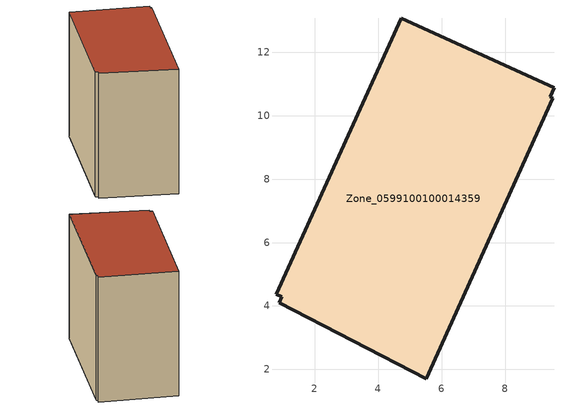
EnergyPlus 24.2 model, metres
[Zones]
Zone_0599100100014359
 floor ground (C_G): 0.96,4.29 0.78,4.37 4.72,13.06 9.54,10.87 9.42,10.59 9.5,10.54 5.52,1.71 0.88,4.11 z0
 wall outside (C_F): 0.78,4.37 0.96,4.29 0.88,4.11 5.52,1.71 9.5,10.54 9.42,10.59 9.54,10.87 4.72,13.06 0.78,4.37 z0:8.91
 roof outside (C_R): 5.52,1.71 9.5,10.54 9.42,10.59 9.54,10.87 4.72,13.06 0.78,4.37 0.96,4.29 0.88,4.11 z8.91
[BUILDING]
Pand.0599100100014359: North Axis=0; Terrain=City; Loads Convergence Tolerance Value=0.04; Temperature Convergence Tolerance Value=0.4; Solar Distribution=FullExterior; Maximum Number of Warmup Days=25; Minimum Number of Warmup Days=1
[Site:Location]
Rotterdam.The.Hague.AP_ZH_NLD Design_Conditions: Latitude=51.96; Longitude=4.45; Time Zone=1; Elevation=-4.5
[SITE:GROUNDTEMPERATURE:BUILDINGSURFACE]
18, 18, 18, 18, 18, 18, 18, 18, 18, 18, 18, 18
[MATERIAL] Thermal Absorptance=0.9; Solar Absorptance=0.7; Visible Absorptance=0.7
Name | Roughness | Thickness | Conductivity | Density | Specific Heat
G.TI.2015-2018 | MediumSmooth | 0.15 | 0.0428571 | 540 | 1210
F.TI.2015-2018 | Rough | 0.3 | 0.0666667 | 1920 | 840
R.TI.2015-2018 | MediumRough | 0.2 | 0.0333333 | 1500 | 1000
[CONSTRUCTION]
C_G: G.TI.2015-2018
C_F: F.TI.2015-2018
C_R: R.TI.2015-2018
[ZONE]
Zone_0599100100014359: Type=1; Multiplier=1; Ceiling Height=Autocalculate; Volume=Autocalculate; Floor Area=autocalculate; Part of Total Floor Area=Yes
[ZONEINFILTRATION:DESIGNFLOWRATE]
Infil_Zone_0599100100014359: Zone or ZoneList or Space or SpaceList=Zone_0599100100014359; Schedule=AlwaysOn; Design Flow Rate Calculation Method=Flow/Area; Flow Rate per Floor Area=0.0015; Constant Term Coefficient=1; Temperature Term Coefficient=0; Velocity Term Coefficient=0; Velocity Squared Term Coefficient=0
[HVACTEMPLATE:ZONE:IDEALLOADSAIRSYSTEM]
Zone_0599100100014359: Maximum Heating Supply Air Temperature=50; Minimum Cooling Supply Air Temperature=13; Maximum Heating Supply Air Humidity Ratio=0.0156; Minimum Cooling Supply Air Humidity Ratio=0.0077; Heating Limit=NoLimit; Cooling Limit=NoLimit; Dehumidification Control Type=ConstantSensibleHeatRatio; Cooling Sensible Heat Ratio=0.7; Dehumidification Setpoint=60; Humidification Control Type=None; Humidification Setpoint=30; Outdoor Air Method=None; Outdoor Air Flow Rate per Person=0.00944; Outdoor Air Flow Rate per Zone Floor Area=0; Outdoor Air Flow Rate per Zone=0; Demand Controlled Ventilation Type=None; Outdoor Air Economizer Type=NoEconomizer; Heat Recovery Type=None; Sensible Heat Recovery Effectiveness=0.7; Latent Heat Recovery Effectiveness=0.65
[ZONECONTROL:THERMOSTAT]
ThermostatControl_Zone_0599100100014359: Zone or ZoneList=Zone_0599100100014359; Control Type Schedule=DualSetpointControlType; Control 1=Thermostat_Zone_0599100100014359; Temperature Difference Between Cutout And Setpoint=0
[THERMOSTATSETPOINT:DUALSETPOINT]
Thermostat_Zone_0599100100014359: Heating Setpoint Temperature Schedule=HeatingSetpoint_Zone_0599100100014359; Cooling Setpoint Temperature Schedule=CoolingSetpoint_Zone_0599100100014359
[SCHEDULE:COMPACT]
HeatingSetpoint_Zone_0599100100014359: Through: 12/31, For: AllDays, Until: 24:00, 21
CoolingSetpoint_Zone_0599100100014359: Through: 12/31, For: AllDays, Until: 24:00, 24
DualSetpointControlType: Through: 12/31, For: AllDays, Until: 24:00, 4
AlwaysOn: Through: 12/31, For: AllDays, Until: 24:00, 1
